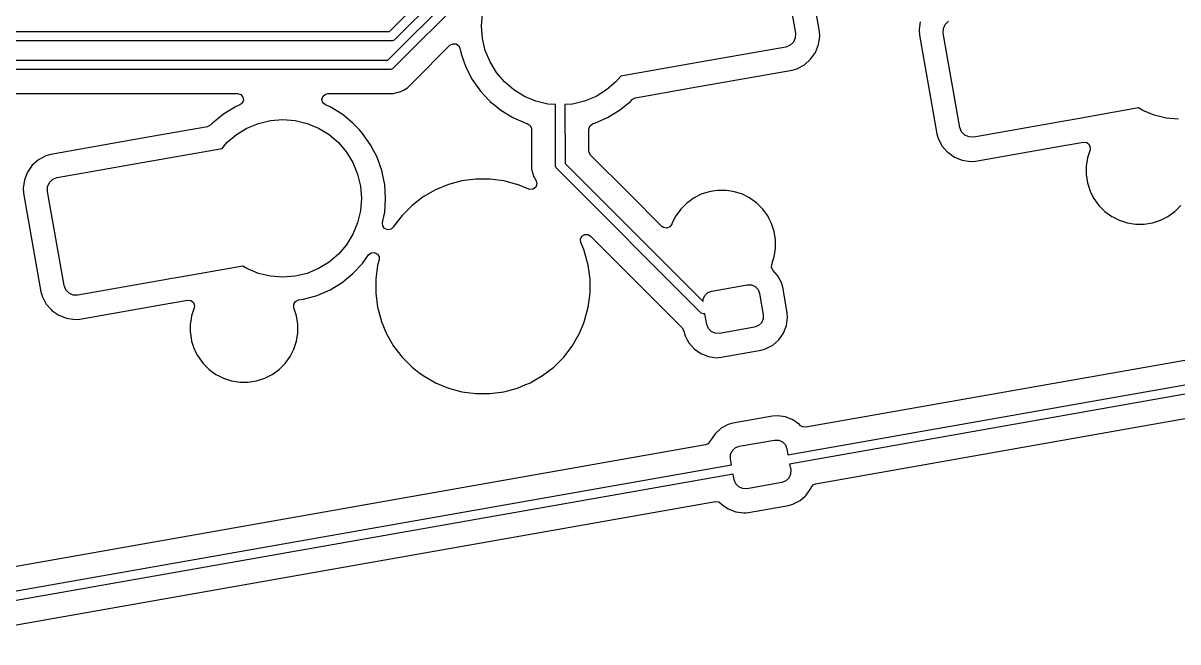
# Model space of a CAD drawing. Header units: millimetres. Extents: x 46 to 4458, y 59 to 1499.
# Drawn here: x 1895.84 to 1920.02, y 892.66 to 905.6 of the extents above; entities that cross this region are included whole.
import ezdxf

# ---------------------------------------------------------------- set-up
doc = ezdxf.new("R2010")
doc.units = ezdxf.units.MM
doc.layers.add('BLACK', color=7, linetype='Continuous')

msp = doc.modelspace()

# ---------------------------------------------------------------- linework, layer by layer
at = {"layer": 'BLACK', "linetype": 'Continuous'}
for p, q in [((1903.51228, 905.42994), (1909.72904, 911.6494)), ((1909.83848, 911.47869), (1903.62172, 905.25923)), ((1903.47797, 904.82994), (1909.89473, 911.2494)), ((1910.00417, 911.07869), (1903.5874, 904.65923)), ((1912.51236, 905.43167), (1912.14769, 907.49978)), ((1911.66348, 907.36362), (1912.01078, 905.39401)), ((1905.43543, 905.54096), (1905.45575, 905.79908)), ((1905.45575, 905.28285), (1905.43543, 905.54096)), ((1914.60969, 905.52939), (1914.60084, 905.46893)), ((1914.62455, 905.63082), (1914.60969, 905.52939)), ((1915.11034, 905.48936), (1915.14963, 905.57864)), ((1915.14963, 905.57864), (1915.22009, 905.6461)), ((1858.92293, 905.42802), (1903.51228, 905.42994)), ((1903.62172, 905.25923), (1903.60656, 905.24679)), ((1905.51619, 905.03108), (1905.45575, 905.28285)), ((1912.00865, 905.29649), (1911.96936, 905.2072)), ((1912.01078, 905.39401), (1912.00865, 905.29649)), ((1912.49444, 905.15503), (1912.51987, 905.32862)), ((1912.51987, 905.32862), (1912.51236, 905.43167)), ((1914.60084, 905.46893), (1914.59912, 905.45723)), ((1914.59912, 905.45723), (1914.60663, 905.35418)), ((1914.60663, 905.35418), (1914.97129, 903.28607)), ((1915.10821, 905.39184), (1915.11034, 905.48936)), ((1915.45551, 903.42222), (1915.10821, 905.39184)), ((1903.57051, 905.23186), (1858.98117, 905.22994)), ((1903.60656, 905.24679), (1903.57051, 905.23186)), ((1904.00742, 904.37143), (1904.77617, 905.14018)), ((1904.77617, 905.14018), (1904.83749, 905.17366)), ((1904.83749, 905.17366), (1904.90718, 905.16868)), ((1904.90718, 905.16868), (1904.96311, 905.12681)), ((1904.96311, 905.12681), (1904.98525, 905.07773)), ((1904.98525, 905.07773), (1905.00984, 904.95942)), ((1905.61527, 904.79188), (1905.51619, 905.03108)), ((1911.80799, 905.10439), (1909.88761, 904.76578)), ((1911.8989, 905.13975), (1911.80799, 905.10439)), ((1911.96936, 905.2072), (1911.8989, 905.13975)), ((1912.42966, 904.99198), (1912.49444, 905.15503)), ((1858.88861, 904.82802), (1903.47797, 904.82994)), ((1905.00984, 904.95942), (1905.00984, 904.9594)), ((1905.00984, 904.9594), (1905.10836, 904.6822)), ((1905.75055, 904.57112), (1905.61527, 904.79188)), ((1912.19797, 904.73164), (1912.32904, 904.84827)), ((1912.32904, 904.84827), (1912.42966, 904.99198)), ((1903.5362, 904.63186), (1858.94688, 904.62994)), ((1903.57225, 904.64679), (1903.5362, 904.63186)), ((1903.5874, 904.65923), (1903.57225, 904.64679)), ((1905.10836, 904.6822), (1905.24371, 904.42099)), ((1905.91871, 904.37424), (1905.75055, 904.57112)), ((1909.88761, 904.76578), (1908.35589, 904.4957)), ((1909.82679, 904.24683), (1911.94415, 904.62018)), ((1909.88761, 904.76578), (1909.88761, 904.76578)), ((1911.94415, 904.62018), (1912.04355, 904.64837)), ((1912.04355, 904.64837), (1912.19797, 904.73164)), ((1903.88541, 904.24942), (1903.99721, 904.36122)), ((1903.99721, 904.36122), (1904.00741, 904.37143)), ((1903.99721, 904.36122), (1903.99721, 904.36122)), ((1904.00741, 904.37143), (1904.00742, 904.37143)), ((1905.24371, 904.42099), (1905.24371, 904.42098)), ((1905.24371, 904.42098), (1905.41336, 904.18064)), ((1906.11559, 904.20608), (1905.91871, 904.37424)), ((1908.25216, 904.37424), (1908.05528, 904.20608)), ((1908.35589, 904.4957), (1908.25216, 904.37424)), ((1893.54587, 904.12944), (1900.32618, 904.12944)), ((1900.32618, 904.12944), (1900.39322, 904.10975)), ((1900.39322, 904.10975), (1900.43898, 904.05695)), ((1900.43898, 904.05695), (1900.44892, 903.98779)), ((1902.09578, 904.00313), (1902.11421, 904.07052)), ((1902.11421, 904.07052), (1902.16615, 904.11725)), ((1902.16615, 904.11725), (1902.21975, 904.12944)), ((1902.21975, 904.12944), (1903.43002, 904.12944)), ((1903.43002, 904.12944), (1903.43004, 904.12944)), ((1903.43004, 904.12944), (1903.43763, 904.12944)), ((1903.43763, 904.12944), (1903.59574, 904.12944)), ((1903.59574, 904.12944), (1903.59575, 904.12944)), ((1903.59575, 904.12944), (1903.74848, 904.17036)), ((1903.74848, 904.17036), (1903.80395, 904.20239)), ((1903.80395, 904.20239), (1903.8854, 904.24941)), ((1903.80395, 904.20239), (1903.80395, 904.20239)), ((1903.8854, 904.24941), (1903.88541, 904.24942)), ((1903.8854, 904.24941), (1903.8854, 904.24941)), ((1905.41336, 904.18064), (1905.48423, 904.10476)), ((1905.48423, 904.10476), (1905.6081, 903.97213)), ((1906.33635, 904.0708), (1906.11559, 904.20608)), ((1906.57555, 903.97172), (1906.33635, 904.0708)), ((1907.83452, 904.0708), (1907.59531, 903.97172)), ((1908.05528, 904.20608), (1907.83452, 904.0708)), ((1908.6615, 904.04136), (1909.82679, 904.24683)), ((1909.82679, 904.24683), (1909.82679, 904.24683)), ((1900.28129, 903.85075), (1900.02992, 903.69789)), ((1900.37559, 903.8917), (1900.28129, 903.85075)), ((1900.28129, 903.85075), (1900.28129, 903.85075)), ((1900.4199, 903.92423), (1900.37559, 903.8917)), ((1900.44892, 903.98779), (1900.4199, 903.92423)), ((1902.11671, 903.93647), (1902.09578, 904.00313)), ((1902.17035, 903.8917), (1902.11671, 903.93647)), ((1902.26464, 903.85075), (1902.17035, 903.8917)), ((1902.26465, 903.85075), (1902.26464, 903.85075)), ((1902.51601, 903.69789), (1902.26465, 903.85075)), ((1905.6081, 903.97213), (1905.61418, 903.96562)), ((1905.61418, 903.96562), (1905.71382, 903.88456)), ((1905.71382, 903.88456), (1905.84238, 903.77996)), ((1906.82732, 903.91128), (1906.57555, 903.97172)), ((1906.98651, 903.89875), (1906.82732, 903.91128)), ((1906.98735, 902.61152), (1906.98651, 903.89875)), ((1907.34355, 903.91128), (1907.1846, 903.89877)), ((1907.1846, 903.89877), (1907.18541, 902.66911)), ((1907.59531, 903.97172), (1907.34355, 903.91128)), ((1908.32848, 903.77996), (1908.55669, 903.96563)), ((1908.55669, 903.96563), (1908.59242, 904.00389)), ((1908.59242, 904.00389), (1908.65256, 904.03944)), ((1908.65256, 904.03944), (1908.6615, 904.04136)), ((1919.19729, 903.82814), (1917.76398, 903.57541)), ((1919.28447, 903.77472), (1919.19729, 903.82814)), ((1900.02992, 903.69789), (1899.80172, 903.51223)), ((1900.76309, 903.50613), (1901.01485, 903.56657)), ((1901.01485, 903.56657), (1901.27297, 903.58688)), ((1901.27297, 903.58688), (1901.53109, 903.56657)), ((1901.53109, 903.56657), (1901.78285, 903.50613)), ((1902.51602, 903.69788), (1902.51601, 903.69789)), ((1902.55085, 903.66954), (1902.51602, 903.69788)), ((1902.51602, 903.69788), (1902.51602, 903.69788)), ((1902.74423, 903.51222), (1902.55085, 903.66954)), ((1905.84238, 903.77996), (1905.84239, 903.77996)), ((1905.84239, 903.77996), (1905.84239, 903.77996)), ((1905.84239, 903.77996), (1906.09375, 903.6271)), ((1906.09375, 903.6271), (1906.09376, 903.6271)), ((1906.09376, 903.6271), (1906.36359, 903.5099)), ((1907.80727, 903.5099), (1908.07711, 903.6271)), ((1908.07711, 903.6271), (1908.32848, 903.77996)), ((1908.07711, 903.6271), (1908.07711, 903.6271)), ((1908.07711, 903.6271), (1908.07711, 903.6271)), ((1917.76398, 903.57541), (1917.64146, 903.55381)), ((1917.76398, 903.57541), (1917.76398, 903.57541)), ((1919.52368, 903.67564), (1919.28447, 903.77472)), ((1919.77544, 903.6152), (1919.52368, 903.67564)), ((1920.03356, 903.59488), (1919.77544, 903.6152)), ((1899.69689, 903.43648), (1898.53314, 903.23128)), ((1899.70583, 903.4384), (1899.69689, 903.43648)), ((1899.76598, 903.47396), (1899.70583, 903.4384)), ((1899.80171, 903.51222), (1899.76598, 903.47396)), ((1899.80172, 903.51223), (1899.80171, 903.51222)), ((1900.30312, 903.27176), (1900.52389, 903.40705)), ((1900.52389, 903.40705), (1900.76309, 903.50613)), ((1901.78285, 903.50613), (1902.02205, 903.40705)), ((1902.02205, 903.40705), (1902.24282, 903.27176)), ((1902.87788, 903.36911), (1902.74423, 903.51222)), ((1902.74423, 903.51222), (1902.74423, 903.51222)), ((1902.74423, 903.51222), (1902.74423, 903.51222)), ((1902.94504, 903.29721), (1902.87788, 903.36911)), ((1906.36359, 903.5099), (1906.39439, 903.50127)), ((1906.39439, 903.50127), (1906.45363, 903.46423)), ((1906.45363, 903.46423), (1906.48344, 903.40104)), ((1906.48344, 903.40104), (1906.48493, 903.38187)), ((1906.48493, 903.38187), (1906.48493, 902.71701)), ((1907.68593, 903.38187), (1907.70562, 903.4489)), ((1907.68593, 902.93044), (1907.68593, 903.38187)), ((1907.70562, 903.4489), (1907.75842, 903.49466)), ((1907.75842, 903.49466), (1907.77648, 903.50127)), ((1907.77648, 903.50127), (1907.80727, 903.5099)), ((1907.80727, 903.5099), (1907.80727, 903.5099)), ((1915.49086, 903.33131), (1915.45551, 903.42222)), ((1915.55832, 903.26085), (1915.49086, 903.33131)), ((1917.64088, 903.55371), (1915.74512, 903.21943)), ((1917.64146, 903.55381), (1917.64088, 903.55371)), ((1898.2929, 903.18892), (1896.41426, 902.85767)), ((1898.53161, 903.23101), (1898.2929, 903.18892)), ((1898.53314, 903.23128), (1898.53161, 903.23101)), ((1898.53161, 903.23101), (1898.53161, 903.23101)), ((1898.53314, 903.23128), (1898.53314, 903.23128)), ((1900.00251, 902.98215), (1900.10624, 903.10361)), ((1900.10624, 903.10361), (1900.30312, 903.27176)), ((1902.24282, 903.27176), (1902.4397, 903.10361)), ((1902.4397, 903.10361), (1902.60785, 902.90673)), ((1903.11469, 903.05687), (1902.94504, 903.29721)), ((1914.97129, 903.28607), (1914.9713, 903.28606)), ((1914.9713, 903.28606), (1914.99948, 903.18666)), ((1914.99948, 903.18666), (1914.99948, 903.18666)), ((1914.99948, 903.18666), (1914.99949, 903.18666)), ((1914.99949, 903.18666), (1915.08275, 903.03224)), ((1915.6476, 903.22156), (1915.55832, 903.26085)), ((1915.74512, 903.21943), (1915.6476, 903.22156)), ((1917.68064, 903.0525), (1918.04165, 903.11615)), ((1918.04165, 903.11615), (1918.11109, 903.10841)), ((1918.11109, 903.10841), (1918.16532, 903.06435)), ((1896.41426, 902.85767), (1896.31485, 902.82948)), ((1896.41426, 902.85767), (1896.41426, 902.85767)), ((1898.44617, 902.70773), (1900.00251, 902.98215)), ((1902.60785, 902.90673), (1902.74313, 902.68597)), ((1903.11469, 903.05686), (1903.11469, 903.05687)), ((1903.25004, 902.79565), (1903.11469, 903.05686)), ((1903.11469, 903.05686), (1903.11469, 903.05686)), ((1907.68877, 902.90408), (1907.68593, 902.93044)), ((1907.72225, 902.84275), (1907.68877, 902.90408)), ((1908.52169, 902.04331), (1907.72225, 902.84275)), ((1915.08275, 903.03224), (1915.19417, 902.90704)), ((1915.19417, 902.90704), (1915.19939, 902.90117)), ((1915.19939, 902.90117), (1915.3431, 902.80055)), ((1915.78278, 902.71785), (1917.67531, 903.05156)), ((1917.67531, 903.05156), (1917.67533, 903.05156)), ((1917.67533, 903.05156), (1917.68063, 903.0525)), ((1917.68063, 903.0525), (1917.68064, 903.0525)), ((1918.18111, 902.95572), (1918.12613, 902.7865)), ((1918.16532, 903.06435), (1918.18712, 902.99797)), ((1918.18712, 902.99797), (1918.18111, 902.95572)), ((1896.02936, 902.62958), (1895.92874, 902.48587)), ((1896.02937, 902.62958), (1896.02936, 902.62958)), ((1896.16042, 902.74621), (1896.02937, 902.62958)), ((1896.16043, 902.74621), (1896.16042, 902.74621)), ((1896.16042, 902.74621), (1896.16042, 902.74621)), ((1896.31485, 902.82948), (1896.16043, 902.74621)), ((1896.16043, 902.74621), (1896.16043, 902.74621)), ((1896.31485, 902.82948), (1896.31485, 902.82948)), ((1896.31485, 902.82948), (1896.31485, 902.82948)), ((1896.55041, 902.37345), (1898.44617, 902.70773)), ((1902.74313, 902.68597), (1902.84221, 902.44676)), ((1903.31344, 902.61725), (1903.25004, 902.79565)), ((1903.34856, 902.51844), (1903.31344, 902.61725)), ((1906.48493, 902.71701), (1906.48493, 902.71699)), ((1906.48493, 902.71699), (1906.48493, 902.55128)), ((1906.98735, 902.61083), (1906.98735, 902.61152)), ((1907.00229, 902.57478), (1906.98735, 902.61083)), ((1907.18541, 902.66911), (1910.07953, 899.77758)), ((1915.3431, 902.80055), (1915.50614, 902.73577)), ((1915.50614, 902.73577), (1915.50614, 902.73577)), ((1915.50614, 902.73577), (1915.50614, 902.73577)), ((1915.50614, 902.73577), (1915.67973, 902.71034)), ((1915.67973, 902.71034), (1915.78278, 902.71785)), ((1918.12613, 902.7865), (1918.09842, 902.61152)), ((1918.09842, 902.61152), (1918.09842, 902.43436)), ((1895.92873, 902.48586), (1895.86396, 902.32282)), ((1895.92874, 902.48587), (1895.92873, 902.48586)), ((1896.4595, 902.3381), (1896.55041, 902.37345)), ((1902.84221, 902.44676), (1902.90266, 902.195)), ((1903.34856, 902.51843), (1903.34856, 902.51844)), ((1903.39088, 902.31478), (1903.34856, 902.51843)), ((1906.48493, 902.55128), (1906.48493, 902.55128)), ((1906.48493, 902.55128), (1906.52272, 902.41027)), ((1906.52272, 902.41027), (1906.52586, 902.39855)), ((1906.52586, 902.39855), (1906.54607, 902.36354)), ((1906.54607, 902.36354), (1906.57928, 902.30602)), ((1907.01472, 902.55963), (1907.00229, 902.57478)), ((1910.04004, 899.53702), (1907.01472, 902.55963)), ((1918.09842, 902.43436), (1918.12613, 902.25938)), ((1895.86396, 902.32282), (1895.83854, 902.14923)), ((1895.83854, 902.14923), (1895.84604, 902.04618)), ((1896.34762, 902.08384), (1896.34975, 902.18136)), ((1896.34975, 902.18136), (1896.38904, 902.27065)), ((1896.38904, 902.27065), (1896.4595, 902.3381)), ((1902.90266, 902.195), (1902.92297, 901.93688)), ((1903.40842, 902.2304), (1903.39088, 902.31478)), ((1903.42849, 901.93688), (1903.40842, 902.2304)), ((1904.47134, 902.11433), (1904.21656, 901.96723)), ((1904.47136, 902.11434), (1904.47134, 902.11433)), ((1904.74316, 902.22692), (1904.47136, 902.11434)), ((1905.02736, 902.30307), (1904.74316, 902.22692)), ((1905.31904, 902.34147), (1905.02736, 902.30307)), ((1905.31905, 902.34147), (1905.31904, 902.34147)), ((1905.31904, 902.34147), (1905.31904, 902.34147)), ((1905.61326, 902.34147), (1905.31905, 902.34147)), ((1905.61327, 902.34147), (1905.61326, 902.34147)), ((1905.61326, 902.34147), (1905.61326, 902.34147)), ((1905.90495, 902.30307), (1905.61327, 902.34147)), ((1906.17618, 902.2304), (1905.90495, 902.30307)), ((1905.90495, 902.30307), (1905.90495, 902.30307)), ((1905.90495, 902.30307), (1905.90495, 902.30307)), ((1906.18915, 902.22692), (1906.17618, 902.2304)), ((1906.42444, 902.12946), (1906.18915, 902.22692)), ((1906.44842, 902.12226), (1906.42444, 902.12946)), ((1906.51798, 902.1289), (1906.44842, 902.12226)), ((1906.5729, 902.17209), (1906.51798, 902.1289)), ((1906.59575, 902.23812), (1906.5729, 902.17209)), ((1906.57928, 902.30602), (1906.59575, 902.23812)), ((1918.12613, 902.25938), (1918.18087, 902.0909)), ((1895.84604, 902.04618), (1896.21071, 899.97807)), ((1896.69492, 900.11422), (1896.34762, 902.08384)), ((1902.92297, 901.93688), (1902.90266, 901.67877)), ((1903.40842, 901.64337), (1903.42849, 901.93688)), ((1904.21655, 901.96722), (1903.98314, 901.78812)), ((1904.21656, 901.96723), (1904.21655, 901.96722)), ((1909.2161, 901.3489), (1908.52169, 902.04331)), ((1909.80538, 901.88827), (1909.73576, 901.83769)), ((1909.87909, 901.94182), (1909.80538, 901.88827)), ((1910.03693, 902.02225), (1909.87909, 901.94182)), ((1910.03694, 902.02225), (1910.03693, 902.02225)), ((1910.20542, 902.07699), (1910.03694, 902.02225)), ((1910.32426, 902.09581), (1910.20542, 902.07699)), ((1910.3804, 902.10471), (1910.32426, 902.09581)), ((1910.55756, 902.10471), (1910.3804, 902.10471)), ((1910.6137, 902.09581), (1910.55756, 902.10471)), ((1910.73253, 902.07699), (1910.6137, 902.09581)), ((1910.90102, 902.02225), (1910.73253, 902.07699)), ((1911.03847, 901.95221), (1910.90102, 902.02225)), ((1910.90102, 902.02225), (1910.90102, 902.02225)), ((1911.05887, 901.94182), (1911.03847, 901.95221)), ((1911.20219, 901.83769), (1911.05887, 901.94182)), ((1918.18087, 902.0909), (1918.18087, 902.0909)), ((1918.18087, 902.0909), (1918.24993, 901.95536)), ((1918.24993, 901.95536), (1918.2613, 901.93305)), ((1918.2613, 901.93305), (1918.36543, 901.78972)), ((1902.90266, 901.67877), (1902.84221, 901.42701)), ((1903.39736, 901.59016), (1903.40842, 901.64337)), ((1903.98314, 901.78812), (1903.77511, 901.58009)), ((1903.98314, 901.78812), (1903.98314, 901.78812)), ((1909.57271, 901.66042), (1909.50636, 901.5691)), ((1909.61049, 901.71242), (1909.57271, 901.66042)), ((1909.6105, 901.71242), (1909.61049, 901.71242)), ((1909.73576, 901.83769), (1909.6105, 901.71242)), ((1909.6105, 901.71242), (1909.6105, 901.71242)), ((1909.73576, 901.83769), (1909.73576, 901.83769)), ((1909.73576, 901.83769), (1909.73576, 901.83769)), ((1911.32746, 901.71242), (1911.20219, 901.83769)), ((1911.43159, 901.5691), (1911.32746, 901.71242)), ((1918.36543, 901.78972), (1918.4907, 901.66445)), ((1918.4907, 901.66445), (1918.63403, 901.56032)), ((1919.81381, 901.56032), (1919.95713, 901.66445)), ((1919.95713, 901.66445), (1920.0824, 901.78972)), ((1902.84221, 901.42701), (1902.74313, 901.1878)), ((1903.36359, 901.42763), (1903.39736, 901.59016)), ((1903.36781, 901.36185), (1903.36359, 901.42763)), ((1903.7751, 901.58008), (1903.596, 901.34668)), ((1903.77511, 901.58009), (1903.7751, 901.58008)), ((1909.42172, 901.39826), (1909.38228, 901.34059)), ((1909.42593, 901.41125), (1909.42172, 901.39826)), ((1909.50636, 901.5691), (1909.42593, 901.41125)), ((1911.46287, 901.5077), (1911.43159, 901.5691)), ((1911.51202, 901.41125), (1911.46287, 901.5077)), ((1911.533, 901.34667), (1911.51202, 901.41125)), ((1911.51202, 901.41125), (1911.51202, 901.41125)), ((1918.63403, 901.56032), (1918.67338, 901.54027)), ((1918.67338, 901.54027), (1918.79187, 901.4799)), ((1918.79187, 901.4799), (1918.79188, 901.47989)), ((1918.79188, 901.47989), (1918.85978, 901.45783)), ((1918.85978, 901.45783), (1918.96036, 901.42515)), ((1918.96036, 901.42515), (1919.13534, 901.39744)), ((1919.13534, 901.39744), (1919.13534, 901.39744)), ((1919.13534, 901.39744), (1919.3125, 901.39744)), ((1919.3125, 901.39744), (1919.48747, 901.42515)), ((1919.3125, 901.39744), (1919.3125, 901.39744)), ((1919.48747, 901.42515), (1919.65596, 901.4799)), ((1919.65596, 901.4799), (1919.81381, 901.56032)), ((1902.74313, 901.1878), (1902.60785, 900.96704)), ((1903.40834, 901.30493), (1903.36781, 901.36185)), ((1903.4732, 901.27896), (1903.40834, 901.30493)), ((1903.54181, 901.29218), (1903.4732, 901.27896)), ((1903.59238, 901.3404), (1903.54181, 901.29218)), ((1903.59599, 901.34666), (1903.59238, 901.3404)), ((1903.596, 901.34668), (1903.59599, 901.34666)), ((1907.50856, 901.08259), (1907.53984, 901.14507)), ((1907.53984, 901.14507), (1907.59993, 901.18073)), ((1907.59993, 901.18073), (1907.66975, 901.17823)), ((1907.66975, 901.17823), (1907.71828, 901.14826)), ((1907.71828, 901.14826), (1909.6373, 899.22924)), ((1909.24907, 901.32531), (1909.2161, 901.3489)), ((1909.31792, 901.31339), (1909.24907, 901.32531)), ((1909.38228, 901.34059), (1909.31792, 901.31339)), ((1911.56676, 901.24276), (1911.533, 901.34667)), ((1911.59448, 901.06778), (1911.56676, 901.24276)), ((1902.60785, 900.96704), (1902.4397, 900.77016)), ((1907.51603, 901.01313), (1907.50856, 901.08259)), ((1907.57743, 900.8649), (1907.51603, 901.01313)), ((1911.59448, 900.89063), (1911.59448, 901.06778)), ((1902.4397, 900.77016), (1902.24282, 900.60201)), ((1902.94503, 900.57656), (1903.06945, 900.75281)), ((1903.06945, 900.75281), (1903.12418, 900.79623)), ((1903.12418, 900.79623), (1903.19371, 900.80315)), ((1903.19371, 900.80315), (1903.25594, 900.7714)), ((1903.25594, 900.7714), (1903.29113, 900.71103)), ((1903.29113, 900.71103), (1903.29052, 900.64921)), ((1907.5954, 900.8215), (1907.57743, 900.8649)), ((1907.596, 900.82006), (1907.5954, 900.8215)), ((1907.67215, 900.53587), (1907.596, 900.82006)), ((1911.54513, 900.64907), (1911.56676, 900.71565)), ((1911.56676, 900.71565), (1911.59448, 900.89063)), ((1900.43671, 900.52015), (1899.00339, 900.26741)), ((1900.52389, 900.46672), (1900.43671, 900.52015)), ((1900.76309, 900.36764), (1900.52389, 900.46672)), ((1902.02205, 900.46672), (1901.78285, 900.36764)), ((1902.24282, 900.60201), (1902.02205, 900.46672)), ((1902.74423, 900.36155), (1902.94503, 900.57656)), ((1903.26016, 900.53587), (1903.22175, 900.24419)), ((1903.29052, 900.64921), (1903.26016, 900.53587)), ((1903.26016, 900.53587), (1903.26016, 900.53587)), ((1907.71055, 900.24418), (1907.67215, 900.53587)), ((1911.51023, 900.4981), (1911.51479, 900.55569)), ((1911.54009, 900.43494), (1911.51023, 900.4981)), ((1911.51479, 900.55569), (1911.54513, 900.64907)), ((1911.63718, 900.32583), (1911.54009, 900.43494)), ((1898.88029, 900.24571), (1896.98453, 899.91143)), ((1898.94377, 900.2569), (1898.88029, 900.24571)), ((1899.00339, 900.26741), (1898.94377, 900.2569)), ((1899.00339, 900.26741), (1899.00339, 900.26741)), ((1901.01485, 900.3072), (1900.76309, 900.36764)), ((1901.27297, 900.28688), (1901.01485, 900.3072)), ((1901.53109, 900.3072), (1901.27297, 900.28688)), ((1901.78285, 900.36764), (1901.53109, 900.3072)), ((1902.51602, 900.17589), (1902.74423, 900.36155)), ((1903.22175, 900.24419), (1903.22175, 900.24417)), ((1903.22175, 900.24417), (1903.22175, 899.94997)), ((1907.71055, 899.94997), (1907.71055, 900.24418)), ((1911.71768, 900.17655), (1911.63718, 900.32583)), ((1896.21071, 899.97807), (1896.21071, 899.97806)), ((1896.21071, 899.97806), (1896.2389, 899.87867)), ((1896.73027, 900.02331), (1896.69492, 900.11422)), ((1896.79773, 899.95285), (1896.73027, 900.02331)), ((1896.88701, 899.91356), (1896.79773, 899.95285)), ((1901.99481, 899.90582), (1902.26465, 900.02303)), ((1902.26465, 900.02303), (1902.51602, 900.17589)), ((1903.22175, 899.94997), (1903.22175, 899.94996)), ((1903.22175, 899.94996), (1903.26014, 899.65841)), ((1907.67215, 899.65827), (1907.71055, 899.94997)), ((1910.11593, 899.90569), (1910.17935, 899.9664)), ((1910.17935, 899.9664), (1910.26117, 899.99822)), ((1910.26117, 899.99822), (1910.99977, 900.12845)), ((1910.99977, 900.12845), (1911.08754, 900.12654)), ((1911.08754, 900.12654), (1911.1679, 900.09118)), ((1911.1679, 900.09118), (1911.22861, 900.02776)), ((1911.22861, 900.02776), (1911.26043, 899.94594)), ((1911.26043, 899.94594), (1911.33857, 899.50278)), ((1911.74493, 900.08046), (1911.71768, 900.17655)), ((1911.83986, 899.54208), (1911.74493, 900.08046)), ((1928.88914, 900.08475), (1912.2262, 897.14662)), ((1896.2389, 899.87867), (1896.2389, 899.87866)), ((1896.2389, 899.87866), (1896.2389, 899.87866)), ((1896.2389, 899.87866), (1896.32216, 899.72424)), ((1896.32216, 899.72424), (1896.42306, 899.61086)), ((1896.98453, 899.91143), (1896.88701, 899.91356)), ((1897.0222, 899.40985), (1898.91472, 899.74356)), ((1898.91472, 899.74356), (1898.91474, 899.74356)), ((1898.91474, 899.74356), (1898.92005, 899.7445)), ((1898.92005, 899.7445), (1899.28106, 899.80815)), ((1898.92005, 899.7445), (1898.92005, 899.7445)), ((1899.28106, 899.80815), (1899.3505, 899.80041)), ((1899.3505, 899.80041), (1899.40473, 899.75635)), ((1899.40473, 899.75635), (1899.42653, 899.68997)), ((1901.50314, 899.72064), (1901.53922, 899.78048)), ((1901.50513, 899.6508), (1901.50314, 899.72064)), ((1901.53922, 899.78048), (1901.60192, 899.8113)), ((1901.60192, 899.8113), (1901.60616, 899.81196)), ((1901.60616, 899.81196), (1901.71152, 899.82644)), ((1901.71152, 899.82644), (1901.99481, 899.90582)), ((1910.07953, 899.77758), (1910.08057, 899.82533)), ((1910.08057, 899.82533), (1910.11593, 899.90569)), ((1896.42306, 899.61086), (1896.4388, 899.59317)), ((1896.4388, 899.59317), (1896.58251, 899.49255)), ((1896.58251, 899.49255), (1896.74555, 899.42778)), ((1899.36554, 899.4785), (1899.34837, 899.37007)), ((1899.42053, 899.64772), (1899.36554, 899.4785)), ((1899.42653, 899.68997), (1899.42053, 899.64772)), ((1901.50637, 899.64698), (1901.50513, 899.6508)), ((1901.56112, 899.47849), (1901.50637, 899.64698)), ((1901.50637, 899.64698), (1901.50637, 899.64698)), ((1901.58883, 899.30352), (1901.56112, 899.47849)), ((1903.26014, 899.65841), (1903.26016, 899.65827)), ((1903.26016, 899.65827), (1903.33195, 899.39033)), ((1907.596, 899.37409), (1907.67215, 899.65827)), ((1910.07609, 899.52209), (1910.04004, 899.53702)), ((1910.0956, 899.52017), (1910.07609, 899.52209)), ((1910.11698, 899.52024), (1910.0956, 899.52017)), ((1910.1568, 899.2944), (1910.11698, 899.52024)), ((1911.33857, 899.50278), (1911.33665, 899.41501)), ((1911.84712, 899.44246), (1911.83986, 899.54208)), ((1911.85528, 896.57237), (1929.43399, 899.67258)), ((1929.46839, 899.47751), (1911.88967, 896.3773)), ((1896.74555, 899.42778), (1896.74555, 899.42778)), ((1896.74555, 899.42778), (1896.74556, 899.42777)), ((1896.74556, 899.42777), (1896.91915, 899.40235)), ((1896.91915, 899.40235), (1897.0222, 899.40985)), ((1899.34837, 899.37007), (1899.33783, 899.30352)), ((1899.33783, 899.30352), (1899.33783, 899.12636)), ((1901.58883, 899.12636), (1901.58883, 899.30352)), ((1903.33195, 899.39033), (1903.33631, 899.37408)), ((1903.33631, 899.37408), (1903.44889, 899.10228)), ((1907.48881, 899.11529), (1907.56929, 899.30959)), ((1907.56929, 899.30959), (1907.596, 899.37409)), ((1909.6373, 899.22924), (1909.67078, 899.16791)), ((1910.18862, 899.21258), (1910.1568, 899.2944)), ((1910.24932, 899.14916), (1910.18862, 899.21258)), ((1911.15606, 899.24213), (1910.41745, 899.11189)), ((1911.23788, 899.27394), (1911.15606, 899.24213)), ((1911.30129, 899.33465), (1911.23788, 899.27394)), ((1911.33665, 899.41501), (1911.30129, 899.33465)), ((1911.79474, 899.20468), (1911.82254, 899.27466)), ((1911.82254, 899.27466), (1911.84712, 899.44246)), ((1899.33783, 899.12636), (1899.33877, 899.12042)), ((1899.33877, 899.12042), (1899.36554, 898.95138)), ((1901.56112, 898.95138), (1901.58883, 899.12636)), ((1903.44889, 899.10228), (1903.4489, 899.10226)), ((1903.4489, 899.10226), (1903.59599, 898.84748)), ((1907.33631, 898.84748), (1907.48341, 899.10227)), ((1907.48341, 899.10227), (1907.48881, 899.11529)), ((1909.67078, 899.16791), (1909.67173, 899.16309)), ((1909.67173, 899.16309), (1909.6723, 899.15988)), ((1909.6723, 899.15988), (1909.6723, 899.15988)), ((1909.6723, 899.15988), (1909.69955, 899.06379)), ((1909.69955, 899.06379), (1909.69955, 899.06379)), ((1909.69955, 899.06379), (1909.69955, 899.06379)), ((1909.69955, 899.06379), (1909.74574, 898.97811)), ((1909.74574, 898.97811), (1909.78004, 898.91451)), ((1910.32968, 899.1138), (1910.24932, 899.14916)), ((1910.41745, 899.11189), (1910.32968, 899.1138)), ((1911.53595, 898.86537), (1911.66264, 898.97811)), ((1911.66264, 898.97811), (1911.75992, 899.11704)), ((1911.75992, 899.11705), (1911.79474, 899.20468)), ((1911.75992, 899.11704), (1911.75992, 899.11705)), ((1911.75992, 899.11705), (1911.75992, 899.11705)), ((1899.36554, 898.95138), (1899.42029, 898.7829)), ((1899.42029, 898.7829), (1899.42029, 898.7829)), ((1899.42029, 898.7829), (1899.48935, 898.64736)), ((1901.42594, 898.62505), (1901.50637, 898.7829)), ((1901.50637, 898.7829), (1901.56112, 898.95138)), ((1903.59599, 898.84748), (1903.596, 898.84747)), ((1903.596, 898.84747), (1903.7751, 898.61406)), ((1907.1572, 898.61406), (1907.33631, 898.84748)), ((1909.78004, 898.91451), (1909.89278, 898.78782)), ((1909.89278, 898.78782), (1909.89279, 898.78782)), ((1909.89279, 898.78782), (1910.03171, 898.69054)), ((1910.45675, 898.6106), (1911.29058, 898.75763)), ((1911.29058, 898.75763), (1911.38667, 898.78488)), ((1911.38667, 898.78488), (1911.53595, 898.86537)), ((1912.43475, 895.96387), (1929.09769, 898.90199)), ((1899.48935, 898.64736), (1899.50072, 898.62505)), ((1899.50072, 898.62505), (1899.60485, 898.48173)), ((1901.32181, 898.48173), (1901.42594, 898.62505)), ((1903.7751, 898.61406), (1903.77511, 898.61406)), ((1903.77511, 898.61406), (1903.98314, 898.40603)), ((1906.94916, 898.40602), (1907.1572, 898.61406)), ((1910.03171, 898.69054), (1910.03171, 898.69054)), ((1910.03171, 898.69054), (1910.18933, 898.62792)), ((1910.18933, 898.62792), (1910.35713, 898.60334)), ((1910.35713, 898.60334), (1910.35713, 898.60334)), ((1910.35713, 898.60334), (1910.35714, 898.60334)), ((1910.35714, 898.60334), (1910.40095, 898.60653)), ((1910.40095, 898.60653), (1910.45675, 898.6106)), ((1899.60485, 898.48173), (1899.73012, 898.35646)), ((1899.73012, 898.35646), (1899.87344, 898.25233)), ((1899.87344, 898.25233), (1899.93314, 898.2219)), ((1900.89537, 898.1719), (1901.05322, 898.25233)), ((1901.05322, 898.25233), (1901.19654, 898.35646)), ((1901.19654, 898.35646), (1901.32181, 898.48173)), ((1903.98314, 898.40603), (1903.98314, 898.40602)), ((1903.98314, 898.40602), (1904.12656, 898.29597)), ((1904.12656, 898.29597), (1904.21656, 898.22692)), ((1906.71575, 898.22692), (1906.94916, 898.40602)), ((1899.93314, 898.2219), (1900.03129, 898.1719)), ((1900.03129, 898.1719), (1900.03129, 898.1719)), ((1900.03129, 898.1719), (1900.09612, 898.15083)), ((1900.09612, 898.15083), (1900.19978, 898.11715)), ((1900.19978, 898.11715), (1900.37475, 898.08944)), ((1900.37475, 898.08944), (1900.37475, 898.08944)), ((1900.37475, 898.08944), (1900.55191, 898.08944)), ((1900.55191, 898.08944), (1900.72689, 898.11715)), ((1900.55191, 898.08944), (1900.55191, 898.08944)), ((1900.72689, 898.11715), (1900.89537, 898.1719)), ((1904.21656, 898.22692), (1904.21656, 898.22691)), ((1904.21656, 898.22691), (1904.47134, 898.07982)), ((1904.47134, 898.07982), (1904.47136, 898.07981)), ((1904.47136, 898.07981), (1904.74316, 897.96723)), ((1906.18914, 897.96722), (1906.34695, 898.03259)), ((1906.34695, 898.03259), (1906.46095, 898.07981)), ((1906.46095, 898.07981), (1906.46095, 898.07981)), ((1906.46095, 898.07981), (1906.46096, 898.07981)), ((1906.46096, 898.07981), (1906.47123, 898.08574)), ((1906.47123, 898.08574), (1906.52302, 898.11565)), ((1906.52302, 898.11565), (1906.71575, 898.22692)), ((1904.74316, 897.96723), (1904.74316, 897.96723)), ((1904.74316, 897.96723), (1904.74317, 897.96722)), ((1904.74317, 897.96722), (1905.02735, 897.89107)), ((1905.02735, 897.89107), (1905.31905, 897.85267)), ((1905.31905, 897.85267), (1905.31905, 897.85267)), ((1905.31905, 897.85267), (1905.61325, 897.85267)), ((1905.61325, 897.85267), (1905.61326, 897.85267)), ((1905.61326, 897.85267), (1905.90495, 897.89107)), ((1905.90495, 897.89107), (1906.18914, 897.96722)), ((1911.5335, 897.37988), (1910.69969, 897.23285)), ((1911.53352, 897.37988), (1911.5335, 897.37988)), ((1911.63312, 897.38714), (1911.53352, 897.37988)), ((1911.80093, 897.36256), (1911.63312, 897.38714)), ((1911.95855, 897.29994), (1911.80093, 897.36256)), ((1911.80093, 897.36256), (1911.80093, 897.36256)), ((1912.09747, 897.20266), (1911.95855, 897.29994)), ((1911.95855, 897.29994), (1911.95855, 897.29994)), ((1910.45431, 897.12511), (1910.32762, 897.01236)), ((1910.58678, 897.19654), (1910.45431, 897.12511)), ((1910.60359, 897.2056), (1910.58678, 897.19654)), ((1910.6036, 897.2056), (1910.60359, 897.2056)), ((1910.60359, 897.2056), (1910.60359, 897.2056)), ((1910.60359, 897.2056), (1910.60359, 897.2056)), ((1910.69968, 897.23285), (1910.6036, 897.2056)), ((1910.69969, 897.23285), (1910.69968, 897.23285)), ((1912.11203, 897.1863), (1912.09747, 897.20266)), ((1912.09747, 897.20266), (1912.09747, 897.20266)), ((1912.15676, 897.15436), (1912.11203, 897.1863)), ((1912.2262, 897.14662), (1912.15676, 897.15436)), ((1910.17921, 896.79805), (1910.12855, 896.77675)), ((1910.22226, 896.85308), (1910.17921, 896.79805)), ((1910.23034, 896.87343), (1910.22226, 896.85308)), ((1910.32762, 897.01236), (1910.23034, 896.87344)), ((1910.23034, 896.87344), (1910.23034, 896.87343)), ((1910.32762, 897.01236), (1910.32762, 897.01236)), ((1910.8342, 896.74835), (1911.57281, 896.87859)), ((1911.57281, 896.87859), (1911.66058, 896.87667)), ((1911.66058, 896.87667), (1911.74094, 896.84131)), ((1911.74094, 896.84131), (1911.80164, 896.7779)), ((1910.12855, 896.77675), (1893.46561, 893.83862)), ((1910.65169, 896.4877), (1910.65361, 896.57547)), ((1910.65361, 896.57547), (1910.68897, 896.65582)), ((1910.68897, 896.65582), (1910.75238, 896.71653)), ((1910.75238, 896.71653), (1910.8342, 896.74835)), ((1911.80164, 896.7779), (1911.83346, 896.69608)), ((1911.83346, 896.69608), (1911.85528, 896.57237)), ((1893.0948, 893.26374), (1910.67351, 896.36395)), ((1910.67351, 896.36395), (1910.65169, 896.4877)), ((1911.88967, 896.3773), (1911.9116, 896.25291)), ((1910.70791, 896.16888), (1893.1292, 893.06867)), ((1910.72984, 896.04453), (1910.70791, 896.16888)), ((1911.87433, 896.08479), (1911.81092, 896.02408)), ((1911.90969, 896.16514), (1911.87433, 896.08479)), ((1911.9116, 896.25291), (1911.90969, 896.16514)), ((1910.76165, 895.96271), (1910.72984, 896.04453)), ((1910.82236, 895.8993), (1910.76165, 895.96271)), ((1910.90272, 895.86394), (1910.82236, 895.8993)), ((1910.99049, 895.86202), (1910.90272, 895.86394)), ((1911.72909, 895.99226), (1910.99049, 895.86202)), ((1911.81092, 896.02408), (1911.72909, 895.99226)), ((1912.23568, 895.72825), (1912.33296, 895.86718)), ((1912.33296, 895.86718), (1912.34104, 895.88753)), ((1912.34104, 895.88753), (1912.38408, 895.94256)), ((1912.38408, 895.94256), (1912.43475, 895.96387)), ((1893.67416, 892.65587), (1910.3371, 895.59399)), ((1910.3371, 895.59399), (1910.40654, 895.58625)), ((1910.40654, 895.58625), (1910.45126, 895.55431)), ((1911.95971, 895.53501), (1912.10899, 895.6155)), ((1912.10899, 895.6155), (1912.2116, 895.70682)), ((1912.2116, 895.70682), (1912.23568, 895.72825)), ((1912.23568, 895.72825), (1912.23568, 895.72825)), ((1912.23568, 895.72825), (1912.23568, 895.72825)), ((1910.45126, 895.55431), (1910.46583, 895.53795)), ((1910.46583, 895.53795), (1910.49395, 895.51825)), ((1910.49395, 895.51825), (1910.60475, 895.44067)), ((1910.60475, 895.44067), (1910.60475, 895.44067)), ((1910.60475, 895.44067), (1910.76237, 895.37806)), ((1910.76237, 895.37806), (1910.93017, 895.35348)), ((1910.93017, 895.35348), (1910.97399, 895.35667)), ((1910.93017, 895.35348), (1910.93017, 895.35348)), ((1910.93017, 895.35348), (1910.93017, 895.35348)), ((1910.97399, 895.35667), (1911.02979, 895.36073)), ((1911.02979, 895.36073), (1911.86361, 895.50776)), ((1911.86361, 895.50776), (1911.95971, 895.53501))]:
    msp.add_line(p, q, dxfattribs=at)

doc.saveas('drawing.dxf')
